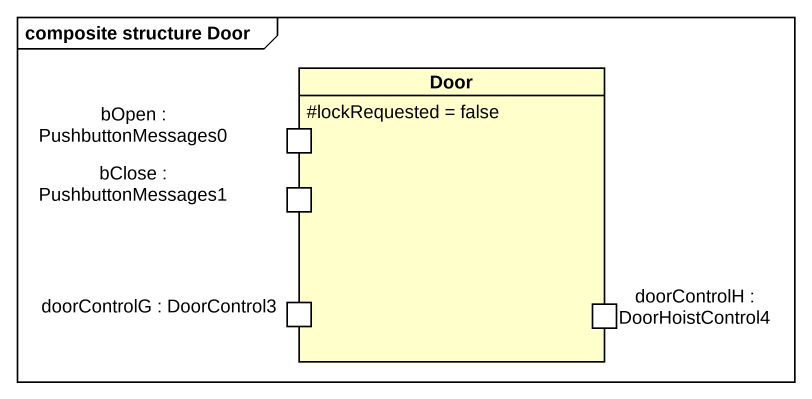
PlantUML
@startuml
mainframe composite structure Door
hide circle
hide empty members
skinparam classAttributeIconSize 0
class Door {
  #lockRequested = false
  -- ports --
  bOpen : PushbuttonMessages0
  bClose : PushbuttonMessages1
  doorControlG : DoorControl3
  doorControlH : DoorHoistControl4
}
@enduml
